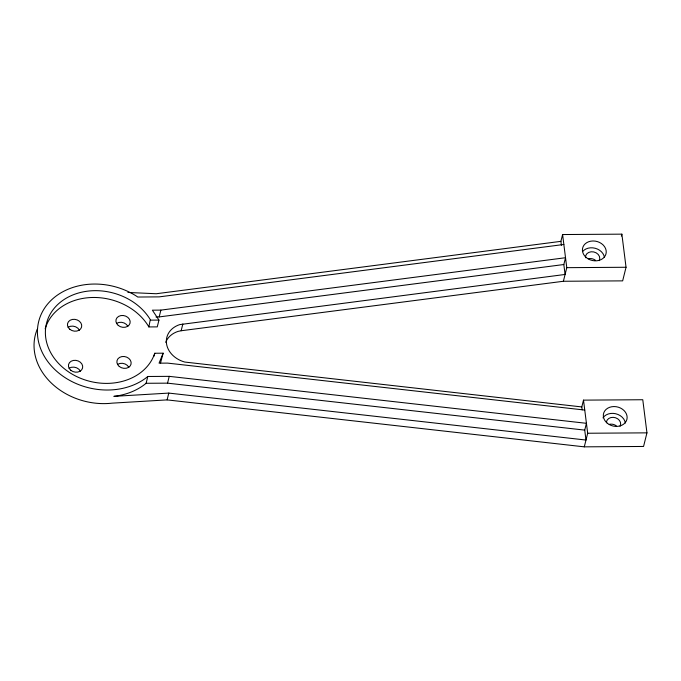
<?xml version="1.0" encoding="UTF-8"?>
<svg xmlns="http://www.w3.org/2000/svg" width="681" height="681" viewBox="0 0 681 681"><rect width="100%" height="100%" fill="white"/><g stroke="black" fill="none" stroke-linecap="round" stroke-linejoin="round"><path stroke-width="1.02" d="M582.178 409.911L581.804 406.932L184.781 362.054A24.082 19.579 14 0 1 166.487 343.513L166.351 340.798A24.082 19.579 14 0 1 179.775 324.599L565.085 274.46L563.825 264.526L565.528 257.724L160.878 310.119L152.374 310.178L158.954 320.079L157.26 326.88L148.867 326.931L150.28 319.627A56.182 45.687 14 0 0 62.89 300.33A56.182 45.687 14 0 0 72.22 374.184A56.182 45.687 14 0 0 154.587 353.762L154.74 353.252L163.134 353.192L160.546 362.947M155.992 316.946L159.175 316.92L160.878 310.119M146.109 383.284L147.803 376.482L169.237 376.355L586.426 423.31L584.732 430.111L585.983 440.045L168.794 393.09L113.863 396.351A64.21 52.207 14 0 0 144.755 384.39L146.109 383.284L167.543 383.156L584.732 430.111M154.017 356.163L154.74 353.252M167.543 383.156L169.237 376.355M165.704 342.364A24.082 19.579 14 0 1 178.081 331.392L181.155 330.753L182.849 323.952M36.365 331.519A64.21 52.207 14 0 0 112.169 403.152L167.1 399.892L168.794 393.09M561.408 245.322L560.906 241.346L562.6 234.545L621.864 234.153L626.043 267.267L622.655 280.87L563.391 281.262L181.155 330.753M563.391 281.262L566.779 267.667L562.6 234.545M621.378 236.094L621.864 234.153M581.804 406.932L583.498 400.13L642.77 399.738L646.95 432.852L643.562 446.455L584.289 446.847L167.1 399.892M584.289 446.847L587.686 433.244L583.498 400.13M163.134 353.192L159.065 363.169L167.56 363.109L584.758 410.064M147.803 376.482L146.449 377.597A64.21 52.207 14 0 1 59.494 373.614A64.21 52.207 14 0 1 50.334 301.07A64.21 52.207 14 0 1 136.14 295.937L137.775 297.035L159.201 296.873L563.851 244.479M560.906 241.346L156.255 293.741L127.9 292.455M159.175 316.92L563.825 264.526M566.779 267.667L626.043 267.267M150.561 320.138L158.954 320.079M587.686 433.244L646.95 432.852M148.867 326.931L148.586 326.429A56.182 45.687 14 0 0 92.293 297.486A56.182 45.687 14 0 0 45.142 328.932M69.087 368.259A7.227 5.874 14 0 1 80.409 371.171M116.553 323.415A7.227 5.874 14 0 1 127.875 326.327M117.532 364.429A7.227 5.874 14 0 1 128.854 367.331M36.646 330.745A64.21 52.207 14 0 1 37.242 329.212M68.1 327.255A7.227 5.874 14 0 1 79.422 330.166M582.587 251.561A12.037 9.789 14 0 1 595.237 248.276A12.037 9.789 14 0 1 604.447 257.409M585.515 257.758A7.227 5.874 14 0 1 593.738 251.936A7.227 5.874 14 0 1 599.161 260.653M602.974 417.845A12.037 9.789 14 0 1 615.633 413.725A12.037 9.789 14 0 1 625.354 422.986M606.465 421.794A7.227 5.874 14 0 1 615.556 417.768A7.227 5.874 14 0 1 620.068 426.229M609.265 424.348A7.227 5.874 14 0 1 616.331 425.846M588.367 258.763A7.227 5.874 14 0 1 595.432 260.261M70.79 370.277A7.227 5.874 14 0 0 82.563 368.055A7.227 5.874 14 0 0 73.352 360.436A7.227 5.874 14 0 0 70.79 370.277M118.256 325.433A7.227 5.874 14 0 0 130.037 323.211A7.227 5.874 14 0 0 120.826 315.592A7.227 5.874 14 0 0 118.256 325.433M119.235 366.446A7.227 5.874 14 0 0 131.016 364.216A7.227 5.874 14 0 0 121.805 356.597A7.227 5.874 14 0 0 119.235 366.446M69.802 329.272A7.227 5.874 14 0 0 81.584 327.05A7.227 5.874 14 0 0 72.373 319.432A7.227 5.874 14 0 0 69.802 329.272M607.154 423.105A12.037 9.789 14 0 0 626.852 419.598A12.037 9.789 14 0 0 611.674 406.761A12.037 9.789 14 0 0 607.154 423.105M586.247 257.529A12.037 9.789 14 0 0 605.954 254.022A12.037 9.789 14 0 0 590.767 241.185A12.037 9.789 14 0 0 586.247 257.529"/></g></svg>
